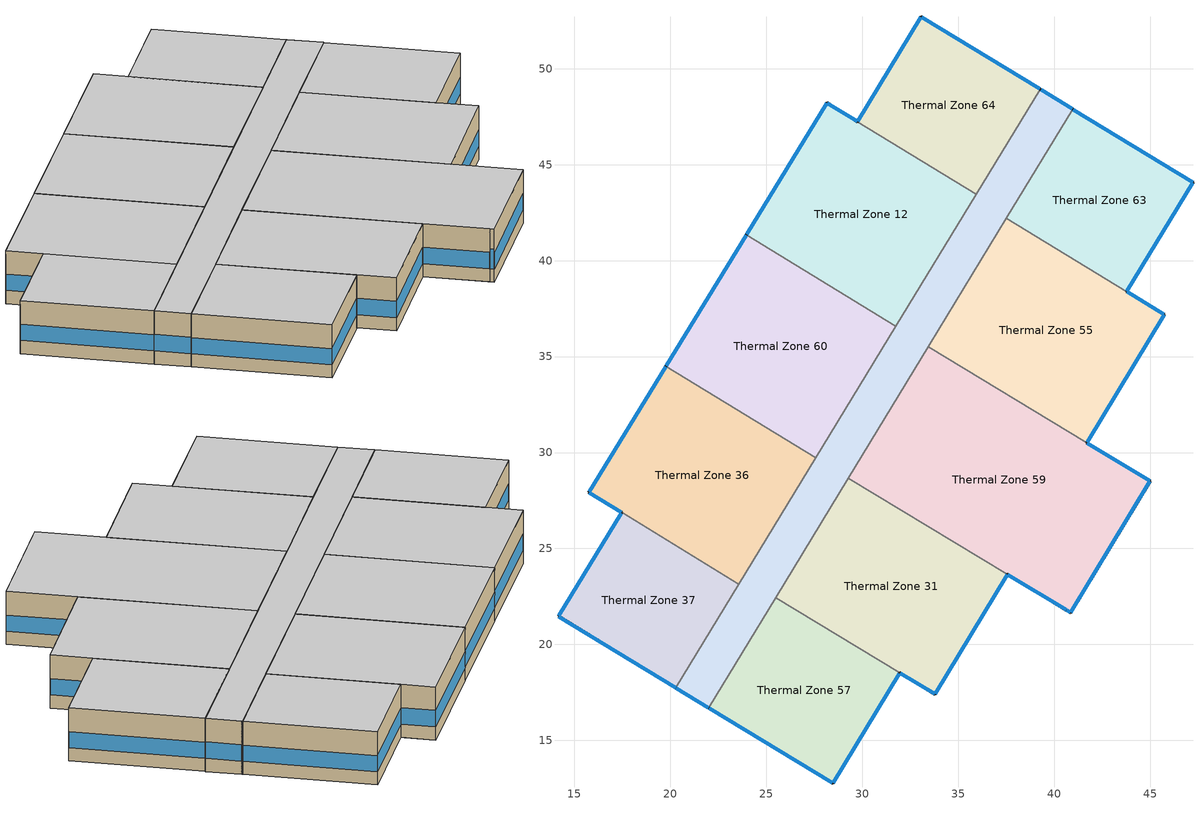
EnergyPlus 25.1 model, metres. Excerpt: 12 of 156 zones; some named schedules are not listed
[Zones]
Thermal Zone 12
 floor to Thermal Zone 54 (Typical Interior Floor): 28.17,48.22 35.94,43.46 31.76,36.59 23.97,41.36 z9.15
 wall outside (Surface 358 c tbd): 28.17,48.22 23.97,41.36 z9.15:12.2
 wall outside (Surface 359 c tbd): 29.76,47.25 28.17,48.22 z9.15:12.2
 wall to Thermal Zone 64 (Typical Interior Wall): 35.94,43.46 29.76,47.25 z9.15:12.2
 wall to Thermal Zone 58 (Typical Interior Wall): 31.76,36.59 35.94,43.46 z9.15:12.2
 wall to Thermal Zone 60 (Typical Interior Wall): 23.97,41.36 31.76,36.59 z9.15:12.2
 window (Customized Fenestration: u=3.36): 28.15,48.2 23.98,41.38 z9.91:10.83; 29.73,47.26 28.19,48.2 z9.91:10.85
 ceiling to Thermal Zone 73 (Typical Interior Ceiling): 31.76,36.59 35.94,43.46 28.17,48.22 23.97,41.36 z12.2
Thermal Zone 31
 floor to Thermal Zone 44 (Typical Interior Floor): 29.28,28.65 37.56,23.65 33.79,17.41 25.49,22.42 z9.15
 wall outside (Surface 309 c tbd): 33.79,17.41 37.56,23.65 z9.15:12.2
 wall outside (Surface 310 c tbd): 31.96,18.51 33.79,17.41 z9.15:12.2
 wall to Thermal Zone 57 (Typical Interior Wall): 25.49,22.42 31.96,18.51 z9.15:12.2
 wall to Thermal Zone 58 (Typical Interior Wall): 29.28,28.65 25.49,22.42 z9.15:12.2
 wall to Thermal Zone 59 (Typical Interior Wall): 37.56,23.65 29.28,28.65 z9.15:12.2
 window (Customized Fenestration: u=3.36): 33.81,17.43 37.55,23.63 z9.91:10.83; 31.98,18.5 33.77,17.42 z9.91:10.85
 ceiling to Thermal Zone 68 (Typical Interior Ceiling): 33.79,17.41 37.56,23.65 29.28,28.65 25.49,22.42 z12.2
Thermal Zone 36
 floor to Thermal Zone 47 (Typical Interior Floor): 19.77,34.49 27.58,29.72 23.58,23.14 15.75,27.92 z9.15
 wall outside (Surface 329 c tbd): 15.75,27.92 17.47,26.88 z9.15:12.2
 wall outside (Surface 330 c tbd): 19.77,34.49 15.75,27.92 z9.15:12.2
 wall to Thermal Zone 60 (Typical Interior Wall): 27.58,29.72 19.77,34.49 z9.15:12.2
 wall to Thermal Zone 58 (Typical Interior Wall): 23.58,23.14 27.58,29.72 z9.15:12.2
 wall to Thermal Zone 37 (Typical Interior Wall): 17.47,26.88 23.58,23.14 z9.15:12.2
 window (Customized Fenestration: u=3.36): 15.78,27.91 17.45,26.89 z9.91:10.85; 19.76,34.47 15.77,27.94 z9.91:10.83
 ceiling to Thermal Zone 69 (Typical Interior Ceiling): 23.58,23.14 27.58,29.72 19.77,34.49 15.75,27.92 z12.2
Thermal Zone 37
 floor to Thermal Zone 45 (Typical Interior Floor): 17.47,26.88 23.58,23.14 20.3,17.74 14.18,21.46 17.46,26.86 z9.15
 wall outside (AQ_MURB_2024_MURB  Wall 1950 1980 6A (R 0.8x Solar 0.8x Therm 0.8x)): 17.47,26.88 17.46,26.86 z9.15:12.2
 wall outside (Surface 316 c tbd): 14.18,21.46 20.3,17.74 z9.15:12.2
 wall outside (Surface 317 c tbd): 17.46,26.86 14.18,21.46 z9.15:12.2
 wall to Thermal Zone 58 (Typical Interior Wall): 20.3,17.74 23.58,23.14 z9.15:12.2
 window (Customized Fenestration: u=3.36): 14.2,21.45 20.28,17.75 / 17.44,26.84 14.19,21.48 z9.91:10.83
 ceiling to Thermal Zone 48 (Typical Interior Ceiling): 20.3,17.74 23.58,23.14 17.47,26.88 17.46,26.86 14.18,21.46 z12.2
Thermal Zone 55
 floor to Thermal Zone 6 (Typical Interior Floor): 37.51,42.2 43.78,38.39 45.74,37.2 41.7,30.51 33.44,35.5 z9.15
 wall outside (Surface 342 c tbd): 45.74,37.2 43.78,38.39 z9.15:12.2
 wall outside (Surface 343 c tbd): 41.7,30.51 45.74,37.2 z9.15:12.2
 wall to Thermal Zone 59 (Typical Interior Wall): 33.44,35.5 41.7,30.51 z9.15:12.2
 wall to Thermal Zone 62 (Typical Interior Wall): 33.52,35.63 33.44,35.5 z9.15:12.2
 wall to Thermal Zone 58 (Typical Interior Wall): 37.51,42.2 33.52,35.63 z9.15:12.2
 wall to Thermal Zone 63 (Typical Interior Wall): 43.78,38.39 37.51,42.2 z9.15:12.2
 window (Customized Fenestration: u=3.36): 45.72,37.21 43.8,38.37 z9.91:10.85; 41.72,30.53 45.73,37.18 z9.91:10.83
 ceiling to Thermal Zone 46 (Typical Interior Ceiling): 41.7,30.51 45.74,37.2 43.78,38.39 37.51,42.2 33.44,35.5 z12.2
Thermal Zone 57
 floor to Thermal Zone 42 (Typical Interior Floor): 25.49,22.42 31.96,18.51 31.95,18.49 28.47,12.77 22.01,16.7 z9.15
 wall outside (Surface 281 c tbd): 31.95,18.49 31.96,18.51 z9.15:12.2
 wall outside (Surface 282 c tbd): 28.47,12.77 31.95,18.49 z9.15:12.2
 wall outside (Surface 283 c tbd): 22.01,16.7 28.47,12.77 z9.15:12.2
 wall to Thermal Zone 58 (Typical Interior Wall): 25.49,22.42 22.01,16.7 z9.15:12.2
 window (Customized Fenestration: u=3.36): 28.48,12.79 31.94,18.47 / 22.03,16.69 28.45,12.78 z9.91:10.83
 ceiling to Thermal Zone 66 (Typical Interior Ceiling): 28.47,12.77 31.95,18.49 31.96,18.51 25.49,22.42 22.01,16.7 z12.2
Thermal Zone 58
 floor to Thermal Zone 43 (Typical Interior Floor): 39.27,48.94 40.98,47.9 33.52,35.63 33.52,35.64 33.44,35.5 22.01,16.7 20.3,17.74 z9.15
 wall outside (Surface 292 c tbd): 39.31,48.91 39.27,48.94 z9.15:12.2
 wall outside (Surface 293 c tbd): 40.98,47.9 39.31,48.91 z9.15:12.2
 wall outside (AQ_MURB_2024_MURB  Wall 1950 1980 6A (R 0.8x Solar 0.8x Therm 0.8x)): 40.97,47.89 40.98,47.9 z9.15:12.2
 wall outside (Surface 302 c tbd): 20.3,17.74 22.01,16.7 z9.15:12.2
 wall to Thermal Zone 60 (Typical Interior Wall): 31.76,36.59 27.58,29.72 z9.15:12.2
 wall to Thermal Zone 64 (Typical Interior Wall): 39.27,48.94 35.94,43.46 z9.15:12.2
 wall to Thermal Zone 63 (Typical Interior Wall): 37.51,42.2 40.97,47.89 z9.15:12.2
 wall to Thermal Zone 62 (Typical Interior Wall): 33.44,35.5 33.52,35.64 33.52,35.63 z9.15:12.2
 wall to Thermal Zone 59 (Typical Interior Wall): 29.28,28.65 33.44,35.5 z9.15:12.2
 window (Customized Fenestration: u=3.36): 40.95,47.91 39.33,48.9 / 20.32,17.73 21.99,16.71 z9.91:10.85
 ceiling to Thermal Zone 67 (Typical Interior Ceiling): 22.01,16.7 33.44,35.5 33.52,35.64 33.52,35.63 40.98,47.9 39.27,48.94 20.3,17.74 z12.2
Thermal Zone 59
 floor to Thermal Zone 7 (Typical Interior Floor): 33.44,35.5 45,28.52 40.86,21.66 29.28,28.65 z9.15
 wall outside (Surface 323 c tbd): 45,28.52 41.7,30.51 z9.15:12.2
 wall outside (Surface 324 c tbd): 40.86,21.66 45,28.52 z9.15:12.2
 wall outside (Surface 325 c tbd): 40.64,21.79 40.86,21.66 z9.15:12.2
 wall outside (Surface 326 c tbd): 37.56,23.65 40.64,21.79 z9.15:12.2
 window (Customized Fenestration: u=3.36): 44.98,28.53 41.72,30.5 / 37.58,23.64 40.62,21.8 z9.91:10.84; 40.88,21.68 44.99,28.49 z9.91:10.83; 40.67,21.78 40.84,21.67 z9.91:11.05
 ceiling to Thermal Zone 21 (Typical Interior Ceiling): 40.86,21.66 45,28.52 33.44,35.5 29.28,28.65 z12.2
Thermal Zone 60
 floor to Thermal Zone 49 (Typical Interior Floor): 23.97,41.36 31.76,36.59 27.58,29.72 19.77,34.49 z9.15
 wall outside (Surface 337 c tbd): 23.97,41.36 19.77,34.49 z9.15:12.2
 window (Customized Fenestration: u=3.36): 23.96,41.33 19.79,34.52 z9.91:10.83
 ceiling to Thermal Zone 71 (Typical Interior Ceiling): 27.58,29.72 31.76,36.59 23.97,41.36 19.77,34.49 z12.2
Thermal Zone 62
 floor to Thermal Zone 53 (Typical Interior Floor): 33.52,35.64 33.52,35.63 33.44,35.5 z9.15
 ceiling to Thermal Zone 51 (Typical Interior Ceiling): 33.44,35.5 33.52,35.63 33.52,35.64 z12.2
Thermal Zone 63
 floor to Thermal Zone 56 (Typical Interior Floor): 40.97,47.89 47.24,44.07 43.78,38.39 37.51,42.2 z9.15
 wall outside (Surface 364 c tbd): 47.24,44.07 40.97,47.89 z9.15:12.2
 wall outside (Surface 365 c tbd): 43.78,38.39 47.24,44.07 z9.15:12.2
 window (Customized Fenestration: u=3.36): 47.22,44.09 40.99,47.87 / 43.79,38.41 47.23,44.05 z9.91:10.83
 ceiling to Thermal Zone 4 (Typical Interior Ceiling): 43.78,38.39 47.24,44.07 40.97,47.89 37.51,42.2 z12.2
Thermal Zone 64
 floor to Thermal Zone 15 (Typical Interior Floor): 33.08,52.7 39.27,48.94 35.94,43.46 29.76,47.25 z9.15
 wall outside (Surface 368 c tbd): 39.27,48.94 33.08,52.7 z9.15:12.2
 wall outside (Surface 371 c tbd): 33.08,52.7 29.76,47.25 z9.15:12.2
 window (Customized Fenestration: u=3.36): 39.24,48.95 33.1,52.69 / 33.06,52.68 29.77,47.27 z9.91:10.83
 ceiling to Thermal Zone 74 (Typical Interior Ceiling): 35.94,43.46 39.27,48.94 33.08,52.7 29.76,47.25 z12.2
[Building]
Building 1
[Site:Location]
Montreal-Trudeau Intl AP: Latitude {deg}=45.4706; Longitude {deg}=-73.7408; Time Zone {hr}=-5; Elevation {m}=36; Keep Site Location Information=No
[SizingPeriod:DesignDay] Month=7; Day of Month=21; Day Type=SummerDesignDay; Daily Dry-Bulb Temperature Range {deltaC}=9.3; Dry-Bulb Temperature Range Modifier Type=DefaultMultipliers; Barometric Pressure {Pa}=100893; Wind Speed {m/s}=4.9; Wind Direction {deg}=220; Rain Indicator=No; Snow Indicator=No; Daylight Saving Time Indicator=No; Solar Model Indicator=ASHRAETau; ASHRAE Clear Sky Optical Depth for Beam Irradiance (taub)=0.465; ASHRAE Clear Sky Optical Depth for Diffuse Irradiance (taud)=1.966; Begin Environment Reset Mode=FullResetAtBeginEnvironment
Name | Maximum Dry-Bulb Temperature {C} | Humidity Condition Type | Wetbulb or DewPoint at Maximum Dry-Bulb {C} | Enthalpy at Maximum Dry-Bulb {J/kg}
Montreal Int'l Ann Clg .4% Condns DB=>MWB | 30 | Wetbulb | 22.1
Montreal Int'l Ann Clg .4% Condns DP=>MDB | 26 | Dewpoint | 21.6
Montreal Int'l Ann Clg .4% Condns Enth=>MDB | 28.1 | Enthalpy |  | 69300
Montreal Int'l Ann Clg .4% Condns WB=>MDB | 28.1 | Wetbulb | 23.2
[Material] Thermal Absorptance=0.9
Name | Roughness | Thickness {m} | Conductivity {W/m-K} | Density {kg/m3} | Specific Heat {J/kg-K} | Solar Absorptance | Visible Absorptance
100mm Normalweight concrete floor | MediumRough | 0.1016 | 2.31045 | 2322 | 832.557 | 0.7 | 0.7
AQNC2024expanded polystyrene type I 10 cm (R 0.8x Solar 0.8x Therm 0.8x) | MediumRough | 0.08 | 0.0385 | 12 | 1500 | 0.7 | 0.7
G01 13mm gypsum board | Smooth | 0.0127 | 0.160031 | 800.001 | 1090.73 | 0.7 | 0.5
G05 25mm wood 1 | MediumSmooth | 0.0254 | 0.15 | 608 | 1630 | 0.5 | 0.5
Generic Brick (R 0.8x Solar 0.8x Therm 0.8x) | MediumRough | 0.08 | 0.9 | 1536 | 790 | 0.52 | 0.65
Generic Gypsum Board (R 0.8x Solar 0.8x Therm 0.8x) | MediumSmooth | 0.01016 | 0.16 | 640 | 1090 | 0.5 | 0.5
Generic Wall Air Gap (R 0.8x Solar 0.8x Therm 0.8x) | Smooth | 0.08 | 0.667 | 1.024 | 1000 | 0.7 | 0.7
Surface 281 m tbd | MediumRough | 0.08 | 0.815077 | 12 | 1500 | 0.7 | 0.7
Surface 282 m tbd | MediumRough | 0.08 | 0.0907168 | 12 | 1500 | 0.7 | 0.7
Surface 283 m tbd | MediumRough | 0.08 | 0.0898837 | 12 | 1500 | 0.7 | 0.7
Surface 292 m tbd | MediumRough | 0.08 | 0.0516148 | 12 | 1500 | 0.7 | 0.7
Surface 293 m tbd | MediumRough | 0.08 | 0.0954185 | 12 | 1500 | 0.7 | 0.7
Surface 302 m tbd | MediumRough | 0.08 | 0.0951114 | 12 | 1500 | 0.7 | 0.7
Surface 309 m tbd | MediumRough | 0.08 | 0.0936479 | 12 | 1500 | 0.7 | 0.7
Surface 310 m tbd | MediumRough | 0.08 | 0.118358 | 12 | 1500 | 0.7 | 0.7
Surface 316 m tbd | MediumRough | 0.08 | 0.0902415 | 12 | 1500 | 0.7 | 0.7
Surface 317 m tbd | MediumRough | 0.08 | 0.0911548 | 12 | 1500 | 0.7 | 0.7
Surface 323 m tbd | MediumRough | 0.08 | 0.10277 | 12 | 1500 | 0.7 | 0.7
Surface 324 m tbd | MediumRough | 0.08 | 0.0927336 | 12 | 1500 | 0.7 | 0.7
Surface 325 m tbd | MediumRough | 0.08 | 0.296816 | 12 | 1500 | 0.7 | 0.7
Surface 326 m tbd | MediumRough | 0.08 | 0.0969997 | 12 | 1500 | 0.7 | 0.7
Surface 329 m tbd | MediumRough | 0.08 | 0.107869 | 12 | 1500 | 0.7 | 0.7
Surface 330 m tbd | MediumRough | 0.08 | 0.0897673 | 12 | 1500 | 0.7 | 0.7
Surface 337 m tbd | MediumRough | 0.08 | 0.086302 | 12 | 1500 | 0.7 | 0.7
Surface 342 m tbd | MediumRough | 0.08 | 0.116001 | 12 | 1500 | 0.7 | 0.7
Surface 343 m tbd | MediumRough | 0.08 | 0.0929629 | 12 | 1500 | 0.7 | 0.7
Surface 358 m tbd | MediumRough | 0.08 | 0.0894989 | 12 | 1500 | 0.7 | 0.7
Surface 359 m tbd | MediumRough | 0.08 | 0.123625 | 12 | 1500 | 0.7 | 0.7
Surface 364 m tbd | MediumRough | 0.08 | 0.0900821 | 12 | 1500 | 0.7 | 0.7
Surface 365 m tbd | MediumRough | 0.08 | 0.0946227 | 12 | 1500 | 0.7 | 0.7
Surface 368 m tbd | MediumRough | 0.08 | 0.0901647 | 12 | 1500 | 0.7 | 0.7
Surface 371 m tbd | MediumRough | 0.08 | 0.095095 | 12 | 1500 | 0.7 | 0.7
[Material:NoMass]
CP02 CARPET PAD 1: Roughness=Smooth; Thermal Resistance {m2-K/W}=0.21648; Thermal Absorptance=0.9; Solar Absorptance=0.7; Visible Absorptance=0.8
[WindowMaterial:SimpleGlazingSystem]
Fenestration U=3.32 0.66 1: U-Factor {W/m2-K}=3.32; Solar Heat Gain Coefficient=0.66; Visible Transmittance=0.21
[Construction]
AQ_MURB_2024_MURB  Wall 1950 1980 6A (R 0.8x Solar 0.8x Therm 0.8x): Generic Brick (R 0.8x Solar 0.8x Therm 0.8x), AQNC2024expanded polystyrene type I 10 cm (R 0.8x Solar 0.8x Therm 0.8x), Generic Wall Air Gap (R 0.8x Solar 0.8x Therm 0.8x), Generic Gypsum Board (R 0.8x Solar 0.8x Therm 0.8x)
Customized Fenestration: u=3.36: Fenestration U=3.32 0.66 1
Surface 281 c tbd: Generic Brick (R 0.8x Solar 0.8x Therm 0.8x), Surface 281 m tbd, Generic Wall Air Gap (R 0.8x Solar 0.8x Therm 0.8x), Generic Gypsum Board (R 0.8x Solar 0.8x Therm 0.8x)
Surface 282 c tbd: Generic Brick (R 0.8x Solar 0.8x Therm 0.8x), Surface 282 m tbd, Generic Wall Air Gap (R 0.8x Solar 0.8x Therm 0.8x), Generic Gypsum Board (R 0.8x Solar 0.8x Therm 0.8x)
Surface 283 c tbd: Generic Brick (R 0.8x Solar 0.8x Therm 0.8x), Surface 283 m tbd, Generic Wall Air Gap (R 0.8x Solar 0.8x Therm 0.8x), Generic Gypsum Board (R 0.8x Solar 0.8x Therm 0.8x)
Surface 292 c tbd: Generic Brick (R 0.8x Solar 0.8x Therm 0.8x), Surface 292 m tbd, Generic Wall Air Gap (R 0.8x Solar 0.8x Therm 0.8x), Generic Gypsum Board (R 0.8x Solar 0.8x Therm 0.8x)
Surface 293 c tbd: Generic Brick (R 0.8x Solar 0.8x Therm 0.8x), Surface 293 m tbd, Generic Wall Air Gap (R 0.8x Solar 0.8x Therm 0.8x), Generic Gypsum Board (R 0.8x Solar 0.8x Therm 0.8x)
Surface 302 c tbd: Generic Brick (R 0.8x Solar 0.8x Therm 0.8x), Surface 302 m tbd, Generic Wall Air Gap (R 0.8x Solar 0.8x Therm 0.8x), Generic Gypsum Board (R 0.8x Solar 0.8x Therm 0.8x)
Surface 309 c tbd: Generic Brick (R 0.8x Solar 0.8x Therm 0.8x), Surface 309 m tbd, Generic Wall Air Gap (R 0.8x Solar 0.8x Therm 0.8x), Generic Gypsum Board (R 0.8x Solar 0.8x Therm 0.8x)
Surface 310 c tbd: Generic Brick (R 0.8x Solar 0.8x Therm 0.8x), Surface 310 m tbd, Generic Wall Air Gap (R 0.8x Solar 0.8x Therm 0.8x), Generic Gypsum Board (R 0.8x Solar 0.8x Therm 0.8x)
Surface 316 c tbd: Generic Brick (R 0.8x Solar 0.8x Therm 0.8x), Surface 316 m tbd, Generic Wall Air Gap (R 0.8x Solar 0.8x Therm 0.8x), Generic Gypsum Board (R 0.8x Solar 0.8x Therm 0.8x)
Surface 317 c tbd: Generic Brick (R 0.8x Solar 0.8x Therm 0.8x), Surface 317 m tbd, Generic Wall Air Gap (R 0.8x Solar 0.8x Therm 0.8x), Generic Gypsum Board (R 0.8x Solar 0.8x Therm 0.8x)
Surface 323 c tbd: Generic Brick (R 0.8x Solar 0.8x Therm 0.8x), Surface 323 m tbd, Generic Wall Air Gap (R 0.8x Solar 0.8x Therm 0.8x), Generic Gypsum Board (R 0.8x Solar 0.8x Therm 0.8x)
Surface 324 c tbd: Generic Brick (R 0.8x Solar 0.8x Therm 0.8x), Surface 324 m tbd, Generic Wall Air Gap (R 0.8x Solar 0.8x Therm 0.8x), Generic Gypsum Board (R 0.8x Solar 0.8x Therm 0.8x)
Surface 325 c tbd: Generic Brick (R 0.8x Solar 0.8x Therm 0.8x), Surface 325 m tbd, Generic Wall Air Gap (R 0.8x Solar 0.8x Therm 0.8x), Generic Gypsum Board (R 0.8x Solar 0.8x Therm 0.8x)
Surface 326 c tbd: Generic Brick (R 0.8x Solar 0.8x Therm 0.8x), Surface 326 m tbd, Generic Wall Air Gap (R 0.8x Solar 0.8x Therm 0.8x), Generic Gypsum Board (R 0.8x Solar 0.8x Therm 0.8x)
Surface 329 c tbd: Generic Brick (R 0.8x Solar 0.8x Therm 0.8x), Surface 329 m tbd, Generic Wall Air Gap (R 0.8x Solar 0.8x Therm 0.8x), Generic Gypsum Board (R 0.8x Solar 0.8x Therm 0.8x)
Surface 330 c tbd: Generic Brick (R 0.8x Solar 0.8x Therm 0.8x), Surface 330 m tbd, Generic Wall Air Gap (R 0.8x Solar 0.8x Therm 0.8x), Generic Gypsum Board (R 0.8x Solar 0.8x Therm 0.8x)
Surface 337 c tbd: Generic Brick (R 0.8x Solar 0.8x Therm 0.8x), Surface 337 m tbd, Generic Wall Air Gap (R 0.8x Solar 0.8x Therm 0.8x), Generic Gypsum Board (R 0.8x Solar 0.8x Therm 0.8x)
Surface 342 c tbd: Generic Brick (R 0.8x Solar 0.8x Therm 0.8x), Surface 342 m tbd, Generic Wall Air Gap (R 0.8x Solar 0.8x Therm 0.8x), Generic Gypsum Board (R 0.8x Solar 0.8x Therm 0.8x)
Surface 343 c tbd: Generic Brick (R 0.8x Solar 0.8x Therm 0.8x), Surface 343 m tbd, Generic Wall Air Gap (R 0.8x Solar 0.8x Therm 0.8x), Generic Gypsum Board (R 0.8x Solar 0.8x Therm 0.8x)
Surface 358 c tbd: Generic Brick (R 0.8x Solar 0.8x Therm 0.8x), Surface 358 m tbd, Generic Wall Air Gap (R 0.8x Solar 0.8x Therm 0.8x), Generic Gypsum Board (R 0.8x Solar 0.8x Therm 0.8x)
Surface 359 c tbd: Generic Brick (R 0.8x Solar 0.8x Therm 0.8x), Surface 359 m tbd, Generic Wall Air Gap (R 0.8x Solar 0.8x Therm 0.8x), Generic Gypsum Board (R 0.8x Solar 0.8x Therm 0.8x)
Surface 364 c tbd: Generic Brick (R 0.8x Solar 0.8x Therm 0.8x), Surface 364 m tbd, Generic Wall Air Gap (R 0.8x Solar 0.8x Therm 0.8x), Generic Gypsum Board (R 0.8x Solar 0.8x Therm 0.8x)
Surface 365 c tbd: Generic Brick (R 0.8x Solar 0.8x Therm 0.8x), Surface 365 m tbd, Generic Wall Air Gap (R 0.8x Solar 0.8x Therm 0.8x), Generic Gypsum Board (R 0.8x Solar 0.8x Therm 0.8x)
Surface 368 c tbd: Generic Brick (R 0.8x Solar 0.8x Therm 0.8x), Surface 368 m tbd, Generic Wall Air Gap (R 0.8x Solar 0.8x Therm 0.8x), Generic Gypsum Board (R 0.8x Solar 0.8x Therm 0.8x)
Surface 371 c tbd: Generic Brick (R 0.8x Solar 0.8x Therm 0.8x), Surface 371 m tbd, Generic Wall Air Gap (R 0.8x Solar 0.8x Therm 0.8x), Generic Gypsum Board (R 0.8x Solar 0.8x Therm 0.8x)
Typical Interior Ceiling: CP02 CARPET PAD 1, 100mm Normalweight concrete floor
Typical Interior Floor: 100mm Normalweight concrete floor, CP02 CARPET PAD 1
Typical Interior Partition 4: G05 25mm wood 1
Typical Interior Wall: G01 13mm gypsum board, G01 13mm gypsum board
[Zone] Multiplier=1; Part of Total Floor Area=Yes
Thermal Zone 12; Thermal Zone 31; Thermal Zone 36; Thermal Zone 37; Thermal Zone 55; Thermal Zone 57; Thermal Zone 58; Thermal Zone 59; Thermal Zone 60; Thermal Zone 62; Thermal Zone 63; Thermal Zone 64
[Space]
Name | Zone | Space Type
Space 410 | Thermal Zone 12 | MURB small
Space 403 | Thermal Zone 31 | MURB small
Space 406 | Thermal Zone 36 | MURB small
Space 404 | Thermal Zone 37 | MURB small
Space 408 | Thermal Zone 55 | MURB small
Space 401 | Thermal Zone 57 | MURB small
Space 402 | Thermal Zone 58 | MURB lobby
Space 405 | Thermal Zone 59 | MURB small
Space 407 | Thermal Zone 60 | MURB small
Space 409 | Thermal Zone 62 | MURB small
Space 411 | Thermal Zone 63 | MURB small
Space 412 | Thermal Zone 64 | MURB small
[SpaceList]
MURB small: Space 1112, Space 211, Space 204, Space 505, Space 911, Space 110, Space 1204, Space 407, Space 405, Space 607, Space 501, Space 308, Space 305, Space 101, Space 201, Space 410, Space 112, Space 104, Space 511, Space 103, Space 105, Space 106, Space 312, Space 109, Space 107, Space 108, Space 111, Space 203, Space 205, Space 812, Space 403, Space 206, Space 207, Space 208, Space 209, Space 406, Space 404, Space 210, Space 809, Space 212, Space 807, Space 301, Space 1005, Space 303, Space 304, Space 508, Space 306, Space 504, Space 307, Space 1105, Space 509, Space 908, Space 309, Space 310, Space 408, Space 311, Space 401, Space 409, Space 411, Space 412, Space 503, Space 506, Space 507, Space 1208, Space 510, Space 512, Space 601, Space 603, Space 604, Space 605, Space 606, Space 608, Space 609, Space 610, Space 611, Space 612, Space 701, Space 703, Space 704, Space 705, Space 907, Space 706, Space 901, Space 712, Space 707, Space 708, Space 709, Space 710, Space 711, Space 801, Space 1206, Space 803, Space 804, Space 1001, Space 805, Space 806, Space 808, Space 810, Space 811, Space 903, Space 1008, Space 904, Space 905, Space 906, Space 909, Space 910, Space 912, Space 1010, Space 1003, Space 1004, Space 1006, Space 1007, Space 1009, Space 1011, Space 1012, Space 1101, Space 1103, Space 1104, Space 1106, Space 1305, Space 1107, Space 1108, Space 1109, Space 1110, Space 1111, Space 1201, Space 1203, Space 1205, Space 1207, Space 1209, Space 1210, Space 1211, Space 1212, Space 1301, Space 1303, Space 1304, Space 1306, Space 1307, Space 1308, Space 1309, Space 1310, Space 1311, Space 1312
MURB lobby: Space 202, Space 102, Space 302, Space 402, Space 1002, Space 502, Space 602, Space 702, Space 802, Space 902, Space 1102, Space 1202, Space 1302
[InternalMass] Construction=Typical Interior Partition 4
Name | Zone or ZoneList | Space or SpaceList | Surface Area {m2}
Space 407 Internal Mass 37 | Thermal Zone 60 | Space 407 | 147.07
Space 405 Internal Mass 37 | Thermal Zone 59 | Space 405 | 216.65
Space 410 Internal Mass 37 | Thermal Zone 12 | Space 410 | 146.73
Space 403 Internal Mass 37 | Thermal Zone 31 | Space 403 | 141.361
Space 406 Internal Mass 37 | Thermal Zone 36 | Space 406 | 141.145
Space 404 Internal Mass 37 | Thermal Zone 37 | Space 404 | 90.6537
Space 408 Internal Mass 37 | Thermal Zone 55 | Space 408 | 150.941
Space 401 Internal Mass 37 | Thermal Zone 57 | Space 401 | 101.472
Space 409 Internal Mass 37 | Thermal Zone 62 | Space 409 | 0.000395886
Space 411 Internal Mass 37 | Thermal Zone 63 | Space 411 | 97.6855
Space 412 Internal Mass 37 | Thermal Zone 64 | Space 412 | 92.7105
Space 402 Internal Mass 33 | Thermal Zone 58 | Space 402 | 146.04
[Lights]
Lights 1: Zone or ZoneList or Space or SpaceList=MURB small; Schedule=Eclairageint; Design Level Calculation Method=LightingLevel; Lighting Level {W}=0; Fraction Replaceable=1
[People]
People 2: Zone or ZoneList or Space or SpaceList=MURB small; Number of People Schedule=MidriseApartment Apartment Occ; Number of People Calculation Method=People/Area; People per Floor Area {person/m2}=0.0283091; Fraction Radiant=0.3; Activity Level Schedule=MidriseApartment Activity
[ElectricEquipment] Zone or ZoneList or Space or SpaceList=MURB small; Design Level Calculation Method=EquipmentLevel
Name | Schedule | Design Level {W} | Fraction Latent | Fraction Radiant | Fraction Lost
Electric Equipment 11 10.0 percent reduction | Chaufeau | 847.44 | 0.1 | 0 | 0.9
Electric Equipment 12 10.0 percent reduction | Fourcuisiniere | 281.7 | 0.1 | 0.2 | 0.1
Electric Equipment 13 10.0 percent reduction | Congelateur | 15.705 | 0.1 | 0 | 0.9
Electric Equipment 14 10.0 percent reduction | Laveuse | 25.038 | 0 | 0.2 | 0.1
Electric Equipment 15 10.0 percent reduction | Lavevaisselle | 27.531 | 0.1 | 0.1 | 0.8
Electric Equipment 16 10.0 percent reduction | Refrigerateur | 105.102 | 0.1 | 0 | 0.9
Electric Equipment 17 10.0 percent reduction | Secheuse | 249.03 | 0 | 0.2 | 0.8
Electric Equipment 2 10.0 percent reduction | Autres | 666 |  | 0.2
[ZoneInfiltration:DesignFlowRate] Design Flow Rate Calculation Method=Flow/ExteriorArea; Flow Rate per Exterior Surface Area {m3/s-m2}=0.000578595; Constant Term Coefficient=0.107472; Temperature Term Coefficient=0.0119911; Velocity Term Coefficient=0; Velocity Squared Term Coefficient=0.0134792; Density Basis=Outdoor
Name | Zone or ZoneList or Space or SpaceList | Schedule
Space 410 HVAC Off Infiltration | Space 410 | Infiltration HVAC Off Schedule
Space 410 HVAC On Infiltration | Space 410 | Infiltration HVAC On Schedule
Space 403 HVAC Off Infiltration | Space 403 | Infiltration HVAC Off Schedule
Space 403 HVAC On Infiltration | Space 403 | Infiltration HVAC On Schedule
Space 406 HVAC Off Infiltration | Space 406 | Infiltration HVAC Off Schedule
Space 406 HVAC On Infiltration | Space 406 | Infiltration HVAC On Schedule
Space 404 HVAC Off Infiltration | Space 404 | Infiltration HVAC Off Schedule
Space 404 HVAC On Infiltration | Space 404 | Infiltration HVAC On Schedule
Space 408 HVAC Off Infiltration | Space 408 | Infiltration HVAC Off Schedule
Space 408 HVAC On Infiltration | Space 408 | Infiltration HVAC On Schedule
Space 401 HVAC Off Infiltration | Space 401 | Infiltration HVAC Off Schedule
Space 401 HVAC On Infiltration | Space 401 | Infiltration HVAC On Schedule
Space 402 HVAC Off Infiltration | Space 402 | Infiltration HVAC Off Schedule
Space 402 HVAC On Infiltration | Space 402 | Infiltration HVAC On Schedule
Space 405 HVAC Off Infiltration | Space 405 | Infiltration HVAC Off Schedule
Space 405 HVAC On Infiltration | Space 405 | Infiltration HVAC On Schedule
Space 407 HVAC Off Infiltration | Space 407 | Infiltration HVAC Off Schedule
Space 407 HVAC On Infiltration | Space 407 | Infiltration HVAC On Schedule
Space 411 HVAC Off Infiltration | Space 411 | Infiltration HVAC Off Schedule
Space 411 HVAC On Infiltration | Space 411 | Infiltration HVAC On Schedule
Space 412 HVAC Off Infiltration | Space 412 | Infiltration HVAC Off Schedule
Space 412 HVAC On Infiltration | Space 412 | Infiltration HVAC On Schedule
[ZoneControl:Thermostat] Temperature Difference Between Cutout And Setpoint {deltaC}=0
Name | Zone or ZoneList | Control Type Schedule | Control 1
Thermal Zone 12 Thermostat | Thermal Zone 12 | Thermal Zone 12 Thermostat Schedule | Thermostat Setpoint Dual Setpoint 64
Thermal Zone 31 Thermostat | Thermal Zone 31 | Thermal Zone 31 Thermostat Schedule | Thermostat Setpoint Dual Setpoint 83
Thermal Zone 36 Thermostat | Thermal Zone 36 | Thermal Zone 36 Thermostat Schedule | Thermostat Setpoint Dual Setpoint 75
Thermal Zone 37 Thermostat | Thermal Zone 37 | Thermal Zone 37 Thermostat Schedule | Thermostat Setpoint Dual Setpoint 72
Thermal Zone 55 Thermostat | Thermal Zone 55 | Thermal Zone 55 Thermostat Schedule | Thermostat Setpoint Dual Setpoint 95
Thermal Zone 57 Thermostat | Thermal Zone 57 | Thermal Zone 57 Thermostat Schedule | Thermostat Setpoint Dual Setpoint 116
Thermal Zone 58 Thermostat | Thermal Zone 58 | Thermal Zone 58 Thermostat Schedule | Thermostat Setpoint Dual Setpoint 108
Thermal Zone 59 Thermostat | Thermal Zone 59 | Thermal Zone 59 Thermostat Schedule | Thermostat Setpoint Dual Setpoint 91
Thermal Zone 60 Thermostat | Thermal Zone 60 | Thermal Zone 60 Thermostat Schedule | Thermostat Setpoint Dual Setpoint 106
Thermal Zone 62 Thermostat | Thermal Zone 62 | Thermal Zone 62 Thermostat Schedule | Thermostat Setpoint Dual Setpoint 92
Thermal Zone 63 Thermostat | Thermal Zone 63 | Thermal Zone 63 Thermostat Schedule | Thermostat Setpoint Dual Setpoint 104
Thermal Zone 64 Thermostat | Thermal Zone 64 | Thermal Zone 64 Thermostat Schedule | Thermostat Setpoint Dual Setpoint 87
[ThermostatSetpoint:DualSetpoint] Heating Setpoint Temperature Schedule=NECB-G-Thermostat Setpoint-Heating; Cooling Setpoint Temperature Schedule=NECB-G-Thermostat Setpoint-Cooling
Thermostat Setpoint Dual Setpoint 64; Thermostat Setpoint Dual Setpoint 83; Thermostat Setpoint Dual Setpoint 75; Thermostat Setpoint Dual Setpoint 72; Thermostat Setpoint Dual Setpoint 95; Thermostat Setpoint Dual Setpoint 116; Thermostat Setpoint Dual Setpoint 108; Thermostat Setpoint Dual Setpoint 91; Thermostat Setpoint Dual Setpoint 106; Thermostat Setpoint Dual Setpoint 92; Thermostat Setpoint Dual Setpoint 104; Thermostat Setpoint Dual Setpoint 87
[Zone equipment]
Thermal Zone 12: Elec Baseboard 19, Cycling PTAC DX Clg Elec Htg 19
Thermal Zone 31: Elec Baseboard 38, Cycling PTAC DX Clg Elec Htg 38
Thermal Zone 36: Elec Baseboard 30, Cycling PTAC DX Clg Elec Htg 30
Thermal Zone 37: Elec Baseboard 27, Cycling PTAC DX Clg Elec Htg 27
Thermal Zone 55: Elec Baseboard 50, Cycling PTAC DX Clg Elec Htg 50
Thermal Zone 57: Elec Baseboard 71, Cycling PTAC DX Clg Elec Htg 71
Thermal Zone 58: Elec Baseboard 63, Cycling PTAC DX Clg Elec Htg 63
Thermal Zone 59: Elec Baseboard 46, Cycling PTAC DX Clg Elec Htg 46
Thermal Zone 60: Elec Baseboard 61, Cycling PTAC DX Clg Elec Htg 61
Thermal Zone 62: Elec Baseboard 47, Cycling PTAC DX Clg Elec Htg 47
Thermal Zone 63: Elec Baseboard 59, Cycling PTAC DX Clg Elec Htg 59
Thermal Zone 64: Elec Baseboard 42, Cycling PTAC DX Clg Elec Htg 42
[Sizing:Zone] Zone Cooling Design Supply Air Temperature Input Method=SupplyAirTemperature; Zone Cooling Design Supply Air Temperature {C}=14; Zone Cooling Design Supply Air Temperature Difference {deltaC}=11.11; Zone Heating Design Supply Air Temperature Input Method=SupplyAirTemperature; Zone Heating Design Supply Air Temperature {C}=40; Zone Heating Design Supply Air Temperature Difference {deltaC}=11.11; Zone Cooling Design Supply Air Humidity Ratio {kgWater/kgDryAir}=0.0085; Zone Heating Design Supply Air Humidity Ratio {kgWater/kgDryAir}=0.008; Cooling Design Air Flow Method=DesignDay; Cooling Design Air Flow Rate {m3/s}=0; Cooling Minimum Air Flow per Zone Floor Area {m3/s-m2}=0.000762; Cooling Minimum Air Flow {m3/s}=0; Cooling Minimum Air Flow Fraction=0; Heating Design Air Flow Method=DesignDay; Heating Design Air Flow Rate {m3/s}=0; Heating Maximum Air Flow per Zone Floor Area {m3/s-m2}=0.002032; Heating Maximum Air Flow {m3/s}=0.141576; Heating Maximum Air Flow Fraction=0.3; Account for Dedicated Outdoor Air System=No; Zone Load Sizing Method=Sensible Load Only No Latent Load; Zone Latent Cooling Design Supply Air Humidity Ratio Input Method=HumidityRatioDifference; Zone Cooling Design Supply Air Humidity Ratio Difference {kgWater/kgDryAir}=0.005; Zone Latent Heating Design Supply Air Humidity Ratio Input Method=HumidityRatioDifference; Zone Humidification Design Supply Air Humidity Ratio Difference {kgWater/kgDryAir}=0.005; Type of Space Sum to Use=Coincident
Name | Design Specification Outdoor Air Object
Thermal Zone 12 | Thermal Zone 12 Zero air DSOA
Thermal Zone 31 | Thermal Zone 31 Zero air DSOA
Thermal Zone 36 | Thermal Zone 36 Zero air DSOA
Thermal Zone 37 | Thermal Zone 37 Zero air DSOA
Thermal Zone 55 | Thermal Zone 55 Zero air DSOA
Thermal Zone 57 | Thermal Zone 57 Zero air DSOA
Thermal Zone 58 | Thermal Zone 58 Zero air DSOA
Thermal Zone 59 | Thermal Zone 59 Zero air DSOA
Thermal Zone 60 | Thermal Zone 60 Zero air DSOA
Thermal Zone 62 | Thermal Zone 62 Zero air DSOA
Thermal Zone 63 | Thermal Zone 63 Zero air DSOA
Thermal Zone 64 | Thermal Zone 64 Zero air DSOA
[DesignSpecification:OutdoorAir] Outdoor Air Method=Sum; Outdoor Air Flow per Person {m3/s-person}=0; Outdoor Air Flow per Zone Floor Area {m3/s-m2}=0; Outdoor Air Flow per Zone {m3/s}=0; Outdoor Air Flow Air Changes per Hour {1/hr}=0
Thermal Zone 12 Zero air DSOA; Thermal Zone 31 Zero air DSOA; Thermal Zone 36 Zero air DSOA; Thermal Zone 37 Zero air DSOA; Thermal Zone 55 Zero air DSOA; Thermal Zone 57 Zero air DSOA; Thermal Zone 58 Zero air DSOA; Thermal Zone 59 Zero air DSOA; Thermal Zone 60 Zero air DSOA; Thermal Zone 62 Zero air DSOA; Thermal Zone 63 Zero air DSOA; Thermal Zone 64 Zero air DSOA
[Exterior:Lights]
Exterior Lights 1: Schedule=Eclairagext; Design Level {W}=0
[Schedule:Compact]
Thermal Zone 12 Thermostat Schedule; Thermal Zone 31 Thermostat Schedule; Thermal Zone 36 Thermostat Schedule; Thermal Zone 37 Thermostat Schedule; Thermal Zone 55 Thermostat Schedule; Thermal Zone 57 Thermostat Schedule; Thermal Zone 58 Thermostat Schedule; Thermal Zone 59 Thermostat Schedule; Thermal Zone 60 Thermostat Schedule; Thermal Zone 62 Thermostat Schedule; Thermal Zone 63 Thermostat Schedule; Thermal Zone 64 Thermostat Schedule: Through: 12/31, For: AllDays, Until: 24:00, 4
[Schedule:Day:Interval]
MidriseApartment Apartment Occ Default; MidriseApartment Apartment Occ Summer Design Day; MidriseApartment Apartment Occ Winter Design Day: No, 07:00, 1, 08:00, 0.85, 09:00, 0.39, 16:00, 0.25, 17:00, 0.3, 18:00, 0.52, 21:00, 0.87, 24:00, 1
MidriseApartment Activity Default; MidriseApartment Activity Summer Design Day; MidriseApartment Activity Winter Design Day: No, 24:00, 120
NECB-G-Thermostat Setpoint-Heating Default 2: No, 01:00, 18, 07:00, 18, 09:00, 21, 17:00, 21, 22:00, 21, 24:00, 18
NECB-G-Thermostat Setpoint-Heating Default: No, 24:00, 20
NECB-G-Thermostat Setpoint-Cooling Default: No, 24:00, 24
[Schedule:Week:Daily]
MidriseApartment Apartment Occ Week Rule - Jan1-Dec31: MidriseApartment Apartment Occ Default, MidriseApartment Apartment Occ Default, MidriseApartment Apartment Occ Default, MidriseApartment Apartment Occ Default, MidriseApartment Apartment Occ Default, MidriseApartment Apartment Occ Default, MidriseApartment Apartment Occ Default, MidriseApartment Apartment Occ Default, MidriseApartment Apartment Occ Summer Design Day, MidriseApartment Apartment Occ Winter Design Day, MidriseApartment Apartment Occ Default, MidriseApartment Apartment Occ Default
MidriseApartment Activity Week Rule - Jan1-Dec31: MidriseApartment Activity Default, MidriseApartment Activity Default, MidriseApartment Activity Default, MidriseApartment Activity Default, MidriseApartment Activity Default, MidriseApartment Activity Default, MidriseApartment Activity Default, MidriseApartment Activity Default, MidriseApartment Activity Summer Design Day, MidriseApartment Activity Winter Design Day, MidriseApartment Activity Default, MidriseApartment Activity Default
NECB-G-Thermostat Setpoint-Heating Week Rule - Jan1-Dec31: NECB-G-Thermostat Setpoint-Heating Default 2, NECB-G-Thermostat Setpoint-Heating Default, NECB-G-Thermostat Setpoint-Heating Default, NECB-G-Thermostat Setpoint-Heating Default, NECB-G-Thermostat Setpoint-Heating Default, NECB-G-Thermostat Setpoint-Heating Default, NECB-G-Thermostat Setpoint-Heating Default 2, NECB-G-Thermostat Setpoint-Heating Default, NECB-G-Thermostat Setpoint-Heating Default, NECB-G-Thermostat Setpoint-Heating Default, NECB-G-Thermostat Setpoint-Heating Default, NECB-G-Thermostat Setpoint-Heating Default
NECB-G-Thermostat Setpoint-Cooling Week Rule - Jan1-Dec31: NECB-G-Thermostat Setpoint-Cooling Default, NECB-G-Thermostat Setpoint-Cooling Default, NECB-G-Thermostat Setpoint-Cooling Default, NECB-G-Thermostat Setpoint-Cooling Default, NECB-G-Thermostat Setpoint-Cooling Default, NECB-G-Thermostat Setpoint-Cooling Default, NECB-G-Thermostat Setpoint-Cooling Default, NECB-G-Thermostat Setpoint-Cooling Default, NECB-G-Thermostat Setpoint-Cooling Default, NECB-G-Thermostat Setpoint-Cooling Default, NECB-G-Thermostat Setpoint-Cooling Default, NECB-G-Thermostat Setpoint-Cooling Default
[Schedule:Year]
MidriseApartment Apartment Occ: MidriseApartment Apartment Occ Week Rule - Jan1-Dec31, 1, 1, 12, 31
MidriseApartment Activity: MidriseApartment Activity Week Rule - Jan1-Dec31, 1, 1, 12, 31
NECB-G-Thermostat Setpoint-Heating: NECB-G-Thermostat Setpoint-Heating Week Rule - Jan1-Dec31, 1, 1, 12, 31
NECB-G-Thermostat Setpoint-Cooling: NECB-G-Thermostat Setpoint-Cooling Week Rule - Jan1-Dec31, 1, 1, 12, 31
[Schedule:Constant]
Name | Hourly Value
Infiltration HVAC Off Schedule | 1
Infiltration HVAC On Schedule | 0
